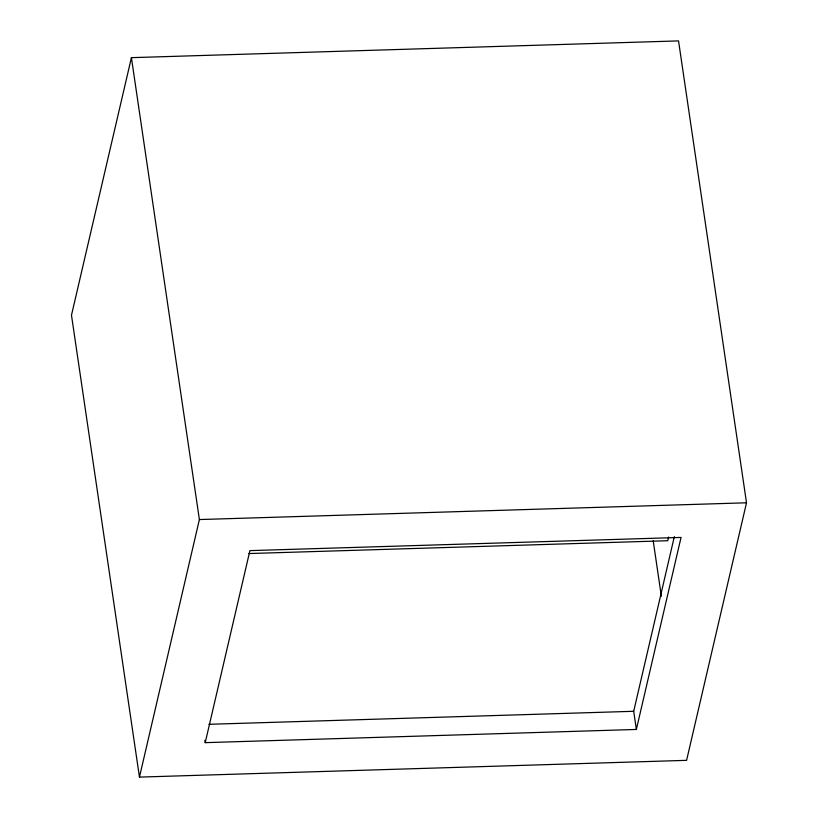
<?xml version="1.0" encoding="UTF-8"?>
<svg xmlns="http://www.w3.org/2000/svg" width="818" height="818" viewBox="0 0 818 818"><rect width="100%" height="100%" fill="white"/><g stroke="black" fill="none" stroke-linecap="round" stroke-linejoin="round"><path stroke-width="1.23" d="M131.412 57.659L71.483 315.206L139.459 777.1L686.588 760.341L746.517 502.794L678.541 40.9L131.412 57.659L199.387 519.553L139.459 777.1M205.226 742.652L249.909 550.626L681.046 537.426L636.363 729.451L205.226 742.652L204.868 740.239M668.603 537.037L667.744 540.718L248.938 553.551M636.363 729.451L633.694 711.292L674.339 536.608M199.387 519.553L746.517 502.794M208.927 724.298L633.694 711.292M653.183 540.708L661.363 596.271"/></g></svg>
